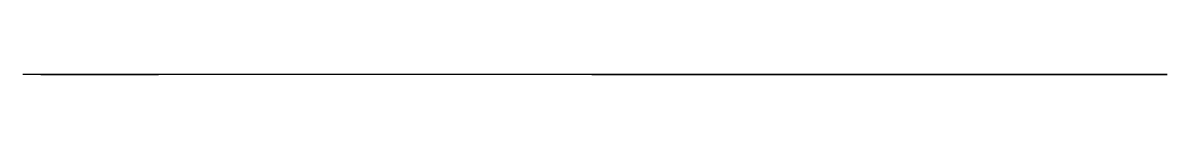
# Model space of a CAD drawing. Header units: millimetres. Extents: x 167.2 to 251.6, y 0 to 0.
import ezdxf

# ---------------------------------------------------------------- set-up
doc = ezdxf.new("R2010")
doc.units = ezdxf.units.MM

msp = doc.modelspace()

# ---------------------------------------------------------------- linework, layer by layer
at = {"extrusion": (1.83691e-16, -1, -1.12475e-32)}
for p, q in [((177.154, 0, 89.279), (167.154, 0, 89.279)), ((167.154, 0, 89.279), (167.154, 0, 171.279)), ((177.154, 0, 171.279), (167.154, 0, 171.279)), ((177.154, 0, 89.279), (167.154, 0, 89.279)), ((167.154, 0, 89.279), (167.154, 0, 7.279)), ((177.154, 0, 7.279), (167.154, 0, 7.279)), ((168.471, 0, 176.24), (177.154, 0, 171.279)), ((209.151, 0, 247.438), (168.471, 0, 176.24)), ((168.471, 0, 2.318), (177.154, 0, 7.279)), ((209.151, 0, -68.88), (168.471, 0, 2.318)), ((212.154, 0, 89.279), (177.154, 0, 89.279)), ((212.154, 0, 151.279), (177.154, 0, 171.279)), ((217.833, 0, 242.477), (177.154, 0, 171.279)), ((212.154, 0, 89.279), (177.154, 0, 89.279)), ((212.154, 0, 27.279), (177.154, 0, 7.279)), ((217.833, 0, -63.919), (177.154, 0, 7.279)), ((209.151, 0, 247.438), (217.833, 0, 242.477)), ((209.151, 0, -68.88), (217.833, 0, -63.919)), ((222.154, 0, 89.279), (212.154, 0, 89.279)), ((212.154, 0, 151.279), (242.914, 0, 205.11)), ((222.154, 0, 89.279), (212.154, 0, 89.279)), ((212.154, 0, 27.279), (242.914, 0, -26.552)), ((222.154, 0, 89.279), (222.154, 0, 148.623)), ((222.154, 0, 148.623), (251.597, 0, 200.148)), ((222.154, 0, 89.279), (222.154, 0, 29.934)), ((222.154, 0, 29.934), (251.597, 0, -21.591)), ((251.597, 0, 200.148), (242.914, 0, 205.11)), ((251.597, 0, -21.591), (242.914, 0, -26.552))]:
    msp.add_line(p, q, dxfattribs=at)
at = {"extrusion": (-3.06152e-16, 1, 1.87458e-32)}
for p, q in [((212.155, 0, 151.28), (177.154, 0, 171.279)), ((177.154, 0, 171.279), (177.154, 0, 89.279)), ((212.155, 0, 27.277), (177.154, 0, 7.279)), ((177.154, 0, 7.279), (177.154, 0, 89.279)), ((212.154, 0, 151.279), (212.154, 0, 89.279)), ((212.154, 0, 27.279), (212.154, 0, 89.279)), ((242.912, 0, 205.113), (212.155, 0, 151.28)), ((222.154, 0, 148.623), (212.155, 0, 151.28)), ((242.912, 0, -26.556), (212.155, 0, 27.277)), ((222.154, 0, 29.934), (212.155, 0, 27.277)), ((242.912, 0, 205.113), (217.833, 0, 242.477)), ((242.912, 0, -26.556), (217.833, 0, -63.919))]:
    msp.add_line(p, q, dxfattribs=at)

doc.saveas('drawing.dxf')
